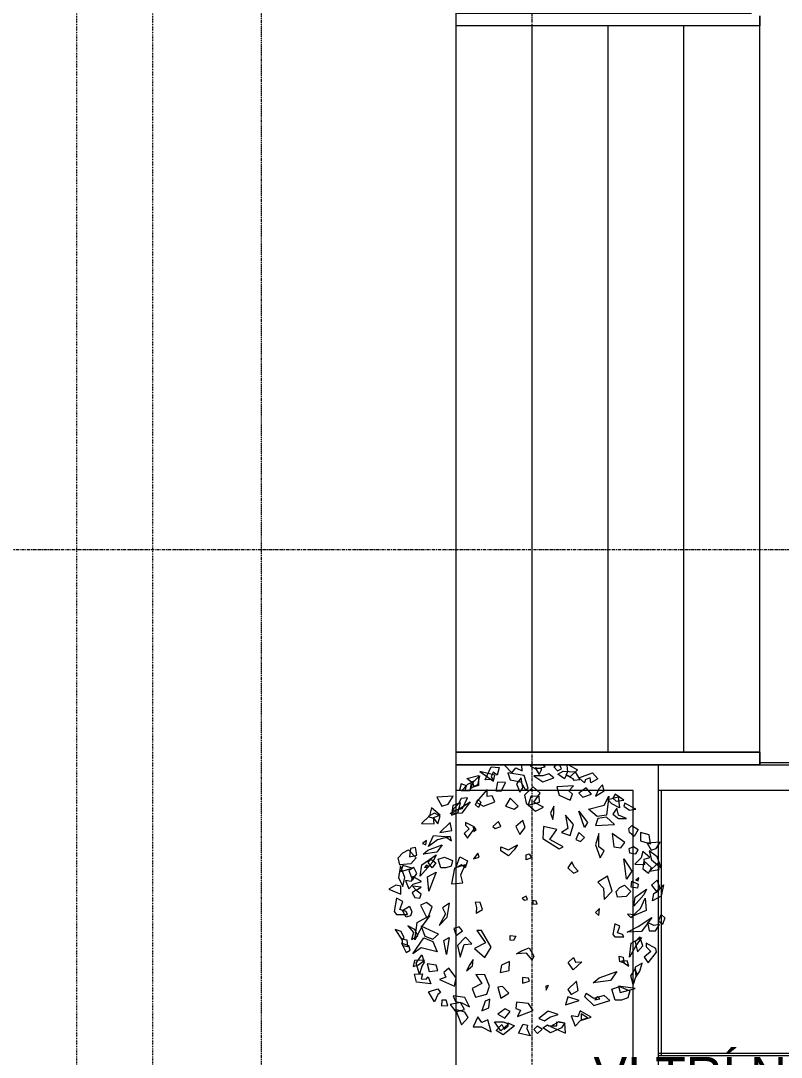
# Model space of a CAD drawing. Header units: millimetres. Extents: x 46079 to 131409, y 40831 to 60403.
# Drawn here: x 112173 to 115178, y 46432 to 50528 of the extents above; entities that cross this region are included whole.
import ezdxf

# ---------------------------------------------------------------- set-up
doc = ezdxf.new("R2010")
doc.units = ezdxf.units.MM
for name, pattern in [('Alignement de la ligne', [6.35, 3.175, -3.175]), ('Dash Dot 3_16_', [7.9375, 4.7625, -1.5875, 0, -1.5875]), ('Grid Line', [22.225, 12.7, -3.175, 3.175, -3.175])]:
    doc.linetypes.add(name, pattern=pattern)
for name, color, linetype, lineweight in [('A-FLOR', 192, 'Continuous', 18), ('A-FLOR-HRAL', 11, 'Continuous', 18), ('A-WALL', 113, 'Continuous', 18), ('G-ANNO-SYMB-1', 111, 'Dash Dot 3_16_', 18), ('G-ANNO-TEXT-2', 7, 'Continuous', 9), ('G-IMPT', 8, 'Continuous', 18), ('G-IMPT-3', 9, 'Alignement de la ligne', 18), ('L-PLNT-1', 253, 'Continuous', 18), ('M-EQPM-2', 9, 'Alignement de la ligne', 18), ('S-GRID-1', 1, 'Grid Line', 9), ('S-STRS', 31, 'Continuous', 18)]:
    doc.layers.add(name, color=color, linetype=linetype, lineweight=lineweight)
doc.styles.add('Arial_3', font='arial.ttf', dxfattribs={"width": 0.95, "height": 150})

# ---------------------------------------------------------------- blocks, each defined once
blk = doc.blocks.new('CAY BACH TRINH - CAY BACH TRINH_dwg-V35-TKCS_BỂ NƯỚC NGẦM - MẶT BẰNG NẮP BỂ')
at = {"layer": 'G-IMPT', "flags": 128}
for points in [[(-477, 1437), (-459, 1512), (-646, 1555)], [(-578, 1452), (-505, 1613), (-404, 1608), (-431, 1511), (-482, 1548), (-505, 1489), (-486, 1456)], [(-83, 1327), (-48, 1351), (-99, 1506), (-301, 1542), (-270, 1454), (-140, 1428)], [(121, 1587), (40, 1602), (86, 1521)], [(533, 1553), (590, 1452), (520, 1446), (509, 1467), (423, 1512), (399, 1468), (319, 1525), (383, 1562)], [(579, 1478), (745, 1541), (813, 1466), (725, 1416), (716, 1478), (657, 1453), (647, 1416)], [(-870, 1320), (-769, 1323), (-719, 1438), (-798, 1395)], [(-715, 1368), (-728, 1408), (-805, 1472), (-663, 1508), (-663, 1385)], [(-648, 1504), (-672, 1392), (-758, 1347), (-746, 1419), (-706, 1444)], [(-428, 1425), (-446, 1319), (-376, 1318), (-327, 1420)], [(-133, 1478), (-191, 1403), (-152, 1303), (-113, 1353)], [(23, 1503), (131, 1428), (267, 1478), (209, 1528), (131, 1503)], [(-874, 1403), (-896, 1328), (-826, 1327), (-809, 1379)], [(-556, 1333), (-692, 1179), (-600, 1129), (-460, 1181), (-492, 1255), (-553, 1247)], [(14, 1366), (-94, 1266), (-74, 1166), (43, 1066), (140, 1116), (23, 1178), (101, 1291)], [(511, 1378), (306, 1366), (335, 1266), (472, 1203), (501, 1278), (452, 1316)], [(667, 1353), (579, 1291), (628, 1241), (735, 1278)], [(871, 1391), (823, 1341), (784, 1253), (891, 1316)], [(-1174, 1238), (-1112, 1130), (-1037, 1152), (-972, 1252)], [(-766, 1181), (-866, 1042), (-1009, 1038), (-900, 1094)], [(-996, 1019), (-915, 1047), (-883, 1171), (-978, 1137)], [(-989, 1076), (-860, 1099), (-799, 1231), (-876, 1225), (-913, 1152)], [(-697, 1145), (-671, 1210), (-634, 1180), (-660, 1114)], [(-269, 1228), (-328, 1128), (-220, 1091), (-172, 1128)], [(-50, 1140), (92, 1178), (86, 1252), (-14, 1249)], [(696, 1091), (891, 1141), (949, 1253), (920, 1016), (803, 1003)], [(1064, 1244), (1080, 1108), (985, 1158), (937, 1212)], [(1027, 1278), (998, 1228), (1037, 1191), (1135, 1203)], [(1144, 1166), (1135, 1128), (1203, 1078), (1281, 1091)], [(-1364, 914), (-1208, 910), (-1218, 988), (-1136, 1017), (-1240, 1107), (-1267, 1010)], [(-1164, 910), (-1135, 1007), (-1204, 1044), (-1282, 1000), (-1216, 980)], [(267, 1128), (228, 1041), (257, 966), (267, 1041)], [(647, 866), (579, 1066), (686, 928)], [(1047, 1103), (998, 1028), (1066, 978), (1164, 978), (1066, 1016)], [(-1010, 928), (-1137, 803), (-990, 828)], [(-840, 791), (-799, 735), (-718, 839), (-724, 876), (-821, 927), (-821, 894), (-775, 847)], [(-415, 941), (-483, 878), (-454, 853), (-386, 878)], [(-113, 953), (-201, 878), (-152, 778), (-84, 866)], [(413, 1016), (443, 853), (365, 803), (472, 766), (511, 903)], [(813, 978), (784, 891), (1018, 903), (920, 991)], [(-1279, 631), (-1217, 768), (-1027, 752), (-1169, 714)], [(-717, 878), (-717, 816), (-688, 841)], [(140, 878), (131, 728), (335, 603), (384, 628), (218, 716), (306, 841)], [(579, 803), (540, 716), (599, 691), (647, 741)], [(823, 791), (784, 653), (842, 491), (891, 578), (823, 628)], [(988, 791), (1008, 628), (1096, 616), (1144, 678)], [(1261, 753), (1203, 803), (1193, 853), (1232, 891), (1310, 841)], [(1339, 702), (1463, 665), (1444, 774), (1337, 802)], [(-1302, 703), (-1351, 666), (-1312, 653)], [(-1109, 650), (-1174, 560), (-1345, 537), (-1285, 585)], [(-993, 702), (-1009, 756), (-1064, 751)], [(-220, 591), (-289, 516), (-386, 578), (-386, 628), (-289, 591), (-181, 653)], [(1422, 673), (1471, 586), (1531, 604), (1583, 684)], [(-1595, 553), (-1527, 591), (-1429, 491), (-1497, 416), (-1634, 403), (-1653, 491)], [(-1424, 524), (-1440, 618), (-1501, 607), (-1513, 501)], [(-1380, 266), (-1361, 403), (-1185, 528), (-1224, 441)], [(-721, 477), (-654, 499), (-671, 550)], [(-74, 528), (-35, 541), (-6, 491), (-74, 466)], [(1310, 591), (1252, 628), (1193, 603), (1203, 553), (1281, 541)], [(1270, 413), (1394, 410), (1386, 473), (1452, 496), (1368, 568), (1347, 490)], [(1447, 578), (1476, 466), (1593, 366), (1544, 503)], [(-1597, 135), (-1570, 248), (-1626, 391), (-1648, 247)], [(-1619, 320), (-1482, 361), (-1595, 398)], [(-1328, 370), (-1279, 378), (-1302, 402)], [(-1283, 435), (-1251, 475), (-1188, 428), (-1232, 366)], [(-1065, 367), (-1127, 366), (-1158, 473), (-1082, 500), (-981, 458), (-1000, 389)], [(-855, 181), (-881, 279), (-825, 405), (-958, 362), (-994, 169)], [(-942, 366), (-893, 503), (-795, 453), (-825, 366), (-873, 403)], [(491, 441), (443, 366), (511, 303), (569, 328), (521, 378)], [(1135, 478), (1232, 328), (1164, 228), (1154, 328)], [(1378, 453), (1369, 353), (1437, 303), (1476, 366)], [(1553, 425), (1451, 325), (1568, 345)], [(-1363, 198), (-1471, 259), (-1494, 200), (-1562, 210), (-1523, 107), (-1467, 166)], [(-1478, 213), (-1422, 297), (-1459, 373), (-1523, 336)], [(-1274, 77), (-1290, 255), (-1183, 312), (-1221, 219)], [(813, 191), (881, 116), (891, -22), (988, 78), (930, 266)], [(-1619, 40), (-1622, 139), (-1683, 152), (-1767, 105)], [(-1478, 141), (-1429, 91), (-1371, 128)], [(1085, 125), (1140, 155), (1218, 75), (1163, 15), (1054, 5), (1038, 75)], [(1310, 166), (1300, 116), (1222, 128), (1232, 203)], [(1319, 245), (1280, 215), (1311, 205)], [(1476, 153), (1534, 78), (1583, 116), (1544, 216)], [(1624, 156), (1594, 16), (1487, -41), (1502, 50), (1551, 81)], [(-1482, 60), (-1448, -1), (-1384, -6), (-1369, 43), (-1433, 90)], [(-74, 16), (-123, -9), (-94, -34), (-55, -22)], [(1256, -105), (1272, 5), (1412, 105), (1381, 35)], [(-1595, -47), (-1673, -9), (-1702, -172), (-1673, -209), (-1536, -209), (-1556, -172), (-1634, -147)], [(-1515, -106), (-1486, -178), (-1501, -227), (-1553, -242), (-1599, -161)], [(-1291, -267), (-1232, -115), (-1304, -62), (-1376, -95)], [(-1145, -345), (-1046, -242), (-1021, -71), (-1105, -125), (-1069, -201)], [(-688, -191), (-610, -147), (-641, -60), (-704, -55), (-685, -122)], [(11, -79), (65, -80), (51, -44), (11, -37)], [(1398, -9), (1408, -159), (1232, -234), (1339, -134)], [(-1449, -521), (-1419, -309), (-1263, -222), (-1351, -346)], [(832, -134), (784, -184), (823, -222)], [(1477, -247), (1352, -421), (1173, -426), (1309, -356)], [(1179, -205), (1218, -245), (1264, -215)], [(1563, -293), (1595, -211), (1641, -250), (1609, -331)], [(-1489, -516), (-1411, -473), (-1448, -396), (-1534, -351), (-1465, -430)], [(-1224, -515), (-1157, -451), (-1369, -353), (-1324, -476)], [(-935, -470), (-860, -411), (-900, -361), (-966, -383)], [(1085, -355), (1023, -325), (999, -455), (1023, -485), (1132, -485), (1116, -455), (1054, -435)], [(1427, -309), (1447, -409), (1525, -409), (1573, -334), (1505, -346)], [(-1604, -526), (-1578, -497), (-1615, -421), (-1690, -396)], [(-1546, -521), (-1536, -609), (-1595, -596), (-1604, -509)], [(-1173, -669), (-1368, -622), (-1473, -694), (-1336, -498), (-1227, -542)], [(-1024, -493), (-1058, -702), (-1088, -530)], [(-888, -735), (-838, -578), (-745, -570), (-823, -487), (-921, -590)], [(-582, -741), (-504, -613), (-626, -407), (-681, -406), (-575, -561), (-711, -631)], [(-229, -532), (-269, -525), (-272, -467), (-200, -477)], [(1202, -735), (1225, -565), (1350, -495), (1280, -595)], [(1330, -484), (1271, -546), (1300, -671), (1369, -596)], [(-1553, -680), (-1504, -649), (-1521, -598), (-1613, -563)], [(-129, -656), (-34, -622), (23, -722), (0, -767), (-69, -688), (-193, -693)], [(1384, -736), (1435, -805), (1537, -675), (1529, -628), (1408, -565), (1408, -607), (1465, -665)], [(-1390, -946), (-1429, -809), (-1361, -709), (-1332, -796), (-1361, -846)], [(-811, -903), (-736, -844), (-727, -764), (-770, -826)], [(614, -795), (506, -893), (444, -803), (510, -740), (536, -796)], [(1124, -735), (1132, -805), (1085, -795), (1077, -725)], [(-1468, -852), (-1402, -831), (-1326, -772), (-1450, -777)], [(-1270, -915), (-1163, -901), (-1183, -834), (-1295, -817)], [(-1144, -1010), (-957, -1095), (-936, -993), (-1027, -873), (-1088, -926), (-1063, -982)], [(-393, -926), (-281, -901), (-277, -790), (-378, -835)], [(1193, -846), (1173, -780), (1104, -785)], [(1249, -1075), (1218, -965), (1272, -885), (1295, -955), (1272, -995)], [(1359, -809), (1271, -859), (1281, -984), (1330, -909)], [(-1251, -1066), (-1426, -1044), (-1452, -946), (-1351, -943), (-1371, -1002), (-1308, -1008), (-1282, -979)], [(-698, -1231), (-557, -1193), (-527, -1096), (-584, -953), (-693, -951), (-619, -1061), (-741, -1124)], [(-120, -1056), (-31, -1033), (-45, -997), (-117, -988)], [(1048, -911), (967, -1024), (753, -1052), (829, -993)], [(-1130, -1172), (-1165, -1196), (-1203, -1289), (-1280, -1164), (-1162, -1128)], [(-384, -1242), (-286, -1181), (-363, -1098), (-424, -1108)], [(176, -1143), (205, -1087), (168, -1096)], [(550, -1034), (443, -1134), (482, -1196), (569, -1146)], [(1103, -1266), (1025, -1267), (986, -1133), (1081, -1099), (1208, -1151), (1184, -1238)], [(1066, -1096), (1086, -1171), (1271, -1121)], [(-1117, -1335), (-1039, -1334), (-1059, -1267), (-1114, -1266)], [(-771, -1348), (-831, -1232), (-975, -1212), (-947, -1284), (-866, -1298)], [(-622, -1399), (-535, -1360), (-523, -1254), (-580, -1280)], [(411, -1324), (581, -1272), (441, -1226)], [(667, -1184), (647, -1221), (764, -1334), (959, -1271), (891, -1209), (764, -1246)], [(775, -1261), (835, -1251), (807, -1222)], [(-883, -1296), (-1010, -1321), (-942, -1409), (-834, -1384)], [(-872, -1573), (-787, -1482), (-829, -1416), (-944, -1384)], [(-336, -1491), (-270, -1405), (-332, -1372), (-423, -1439)], [(-180, -1469), (12, -1396), (-45, -1309), (-194, -1290), (-200, -1370), (-142, -1392)], [(323, -1445), (199, -1404), (83, -1492), (153, -1523), (221, -1476)], [(731, -1476), (595, -1400), (567, -1474), (481, -1461), (531, -1590), (600, -1516)], [(-505, -1659), (-547, -1509), (-620, -1542), (-671, -1472), (-727, -1598), (-626, -1595)], [(-386, -1646), (-464, -1534), (-357, -1534), (-289, -1559)], [(228, -1671), (131, -1609), (189, -1571), (209, -1584), (306, -1584), (306, -1534), (404, -1546), (365, -1609)], [(411, -1674), (406, -1550), (330, -1534), (226, -1592)], [(608, -1509), (686, -1484), (608, -1434)], [(-215, -1584), (-355, -1693), (-443, -1641), (-373, -1567), (-346, -1624), (-297, -1583), (-299, -1545)], [(-55, -1574), (-63, -1616), (-24, -1708), (-167, -1674), (-109, -1565)], [(69, -1680), (123, -1624), (62, -1590), (23, -1629)]]:
    blk.add_lwpolyline(points, close=True, dxfattribs=at)
for points in [[(-342, 1637), (-250, 1541), (-201, 1603), (-123, 1566), (-128, 1637)], [(-23, 1637), (-25, 1628), (43, 1591), (160, 1616), (135, 1637)], [(307, 1637), (267, 1616), (316, 1566), (365, 1591), (343, 1637)], [(423, 1516), (443, 1553), (434, 1637)], [(459, 1637), (560, 1578), (472, 1491), (423, 1516)]]:
    blk.add_lwpolyline(points, dxfattribs=at)
blk = doc.blocks.new('CAY BACH TRINH - CAY BACH TRINH-V36-TKCS_BỂ NƯỚC NGẦM - MẶT BẰNG NẮP BỂ')
at = {"xscale": 0.3200000000000001, "yscale": 0.3200000000000001, "zscale": 0.3200000000000001}
blk.add_blockref('CAY BACH TRINH - CAY BACH TRINH_dwg-V35-TKCS_BỂ NƯỚC NGẦM - MẶT BẰNG NẮP BỂ', (0, 0), dxfattribs=at)
blk = doc.blocks.new('TKTC_NAP THAM BE NUOC NGAM_260130 - TKTC_XREF_260130_NAP THAM BE NUOC NGAM_dwg-4013458-TKCS_BỂ NƯỚC NGẦM - MẶT BẰNG NẮP BỂ')
at = {"layer": 'G-IMPT-3'}
for p, q in [((-150009, 148879.7), (-150009, 140124.7)), ((-149709, 148879.7), (-149709, 140124.7))]:
    blk.add_line(p, q, dxfattribs=at)
blk = doc.blocks.new('TKTC_NAP THAM BE NUOC NGAM_260130 - NẮP THĂM BỂ NƯỚC NGẦM-2336355-TKCS_BỂ NƯỚC NGẦM - MẶT BẰNG NẮP BỂ')
blk.add_blockref('TKTC_NAP THAM BE NUOC NGAM_260130 - TKTC_XREF_260130_NAP THAM BE NUOC NGAM_dwg-4013458-TKCS_BỂ NƯỚC NGẦM - MẶT BẰNG NẮP BỂ', (150009, -139814.7))
blk = doc.blocks.new('Top Rail Type - Top Rail_Internal_-2412085-TKCS_BỂ NƯỚC NGẦM - MẶT BẰNG NẮP BỂ')
at = {"layer": 'A-FLOR-HRAL'}
for p, q in [((54652.6, 47586.7), (54652.6, 47636.7)), ((54652.6, 47636.7), (55852.6, 47636.7)), ((55852.6, 47636.7), (55852.6, 47586.7)), ((55852.6, 47586.7), (54652.6, 47586.7))]:
    blk.add_line(p, q, dxfattribs=at)
blk = doc.blocks.new('Top Rail Type - Top Rail_Internal_-V39-TKCS_BỂ NƯỚC NGẦM - MẶT BẰNG NẮP BỂ')
at = {"layer": 'A-FLOR-HRAL'}
for p, q in [((54652.6, 47586.7), (54652.6, 47636.7)), ((55852.6, 47636.7), (54652.6, 47636.7)), ((55852.6, 47586.7), (55852.6, 47636.7)), ((55852.6, 47586.7), (54652.6, 47586.7))]:
    blk.add_line(p, q, dxfattribs=at)
blk = doc.blocks.new('Top Rail Type - Top Rail_Internal_-2412096-TKCS_BỂ NƯỚC NGẦM - MẶT BẰNG NẮP BỂ')
at = {"layer": 'A-FLOR-HRAL'}
for p, q in [((54652.6, 50507.5), (54652.6, 50557.5)), ((54652.6, 50557.5), (55819.3, 50557.5)), ((55852.6, 50547.5), (55852.6, 50507.5)), ((55852.6, 50507.5), (54652.6, 50507.5))]:
    blk.add_line(p, q, dxfattribs=at)
blk = doc.blocks.new('Top Rail Type - Top Rail_Internal_-V40-TKCS_BỂ NƯỚC NGẦM - MẶT BẰNG NẮP BỂ')
at = {"layer": 'A-FLOR-HRAL'}
for p, q in [((54652.6, 50507.5), (54652.6, 50557.5)), ((55819.3, 50557.5), (54652.6, 50557.5)), ((55852.6, 50507.5), (55852.6, 50547.5)), ((55852.6, 50507.5), (54652.6, 50507.5))]:
    blk.add_line(p, q, dxfattribs=at)

msp = doc.modelspace()

# ---------------------------------------------------------------- linework, layer by layer
at = {"layer": 'A-FLOR'}
for p, q in [((113893.4, 47636.7), (113893.4, 50507.5)), ((113893.4, 45836.9), (113893.4, 47586.7))]:
    msp.add_line(p, q, dxfattribs=at)
at = {"layer": 'A-WALL'}
for p, q in [((115093.4, 47596.3), (127593.3, 47596.3)), ((127593.3, 47586.3), (113893.4, 47586.3)), ((114693.3, 45137.4), (114693.3, 47586.3)), ((114593.3, 47486.3), (113893.4, 47486.3)), ((114593.3, 45237.4), (114593.3, 47486.3)), ((127593.3, 47486.3), (114693.3, 47486.3)), ((114703.3, 47486.3), (114703.3, 46437.4)), ((114693.3, 46447.4), (127593.3, 46447.4)), ((127593.3, 46437.4), (114693.3, 46437.4))]:
    msp.add_line(p, q, dxfattribs=at)
at = {"layer": 'G-ANNO-SYMB-1'}
msp.add_line((113122.5, 59766.6), (113122.5, 42597.1), dxfattribs=at)
at = {"layer": 'S-GRID-1'}
for p, q in [((114193.3, 44834), (114193.3, 57469.4)), ((127479.4, 48436.9), (108127, 48436.9))]:
    msp.add_line(p, q, dxfattribs=at)
at = {"layer": 'S-STRS'}
for p, q in [((113893.4, 47636.7), (113893.4, 50507.5)), ((114193.4, 47636.7), (114193.4, 50507.5)), ((114493.4, 47636.7), (114493.4, 50507.5)), ((114793.4, 47636.7), (114793.4, 50507.5)), ((115093.4, 47636.7), (115093.4, 50507.5))]:
    msp.add_line(p, q, dxfattribs=at)

# ---------------------------------------------------------------- block references
at = {"layer": 'A-FLOR-HRAL'}
for name in ['Top Rail Type - Top Rail_Internal_-2412096-TKCS_BỂ NƯỚC NGẦM - MẶT BẰNG NẮP BỂ', 'Top Rail Type - Top Rail_Internal_-V40-TKCS_BỂ NƯỚC NGẦM - MẶT BẰNG NẮP BỂ', 'Top Rail Type - Top Rail_Internal_-2412085-TKCS_BỂ NƯỚC NGẦM - MẶT BẰNG NẮP BỂ', 'Top Rail Type - Top Rail_Internal_-V39-TKCS_BỂ NƯỚC NGẦM - MẶT BẰNG NẮP BỂ']:
    msp.add_blockref(name, (59240.8, 0), dxfattribs=at)
at = {"layer": 'L-PLNT-1'}
msp.add_blockref('CAY BACH TRINH - CAY BACH TRINH-V36-TKCS_BỂ NƯỚC NGẦM - MẶT BẰNG NẮP BỂ', (114193.3, 47062.7), dxfattribs=at)
at = {"layer": 'M-EQPM-2'}
msp.add_blockref('TKTC_NAP THAM BE NUOC NGAM_260130 - NẮP THĂM BỂ NƯỚC NGẦM-2336355-TKCS_BỂ NƯỚC NGẦM - MẶT BẰNG NẮP BỂ', (112393.4, 44236.9), dxfattribs=at)

# ---------------------------------------------------------------- texts
at = {"layer": 'G-ANNO-TEXT-2', "insert": (114436.2, 46432.8), "char_height": 150, "width": 1699.754, "attachment_point": 1, "line_spacing_factor": 0.936439, "style": 'Arial_3'}
msp.add_mtext('\\pt904.875,1809.75,2714.625,3619.5,4524.375,5429.25,6334.125,7239,8143.875,9048.75,9953.625,10858.5,11763.375,12668.25,13573.125,14478,15382.875,16287.75,17192.625,18097.5,19002.375,19907.25,20812.125,21717,22621.875,23526.75,24431.625,25336.5,26241.375,27146.25,28051.125,28956;VỊ TRÍ NẮP THĂM\\PBỂ NƯỚC NGẦM', dxfattribs=at)

doc.saveas('drawing.dxf')
